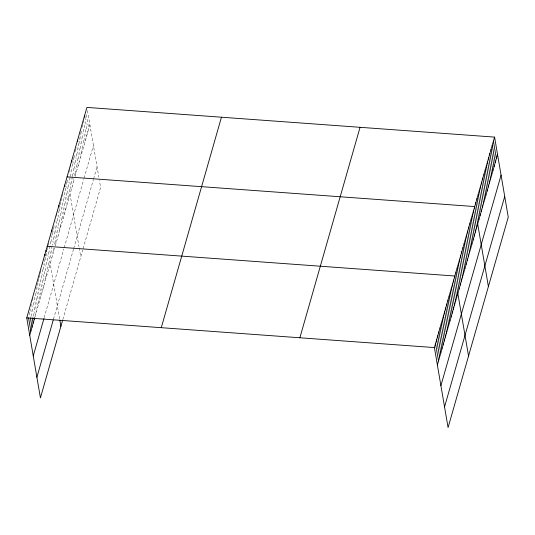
<?xml version="1.0" encoding="UTF-8"?>
<svg xmlns="http://www.w3.org/2000/svg" width="535" height="535" viewBox="0 0 535 535"><rect width="100%" height="100%" fill="white"/><g stroke="black" fill="none" stroke-linecap="round" stroke-linejoin="round"><path stroke-width="0.4" stroke-dasharray="2.67 2.01" d="M34.949 316.961L54.657 248.026M55.239 245.986L74.512 178.57M75.094 176.53L89.887 124.775M44.164 317.757L63.832 248.949M64.22 247.591L83.687 179.499M84.082 178.135L93.424 145.446M53.487 319.174L73.509 249.143M73.703 248.461L93.364 179.686M93.558 179.004L97.062 166.746M62.829 319.522L82.691 250.066M83.079 248.708L100.6 187.424L99.416 180.529M87.459 110.571L98.828 177.085M86.295 114.657L88.723 128.861M84.858 117.165L87.553 132.947M83.554 120.462L86.382 137.034M82.383 124.541L85.219 141.12M81.621 130.995L84.049 145.206M79.916 131.924L82.878 149.292M78.879 136.799L81.715 153.378M78.117 143.253L80.544 157.464M76.946 147.339L79.374 161.55M75.375 149.058L78.21 165.636M74.612 155.511L77.04 169.715M73.041 157.23L75.876 173.801M72.278 163.683L74.432 176.309M70.566 164.613L72.593 176.45M72.727 177.239L73.536 181.974M69.537 169.488L70.613 175.801M70.747 176.59L72.372 186.06M69.042 177.52L71.202 190.146M67.604 180.027L78.973 246.541M79.207 247.919L80.738 256.874M66.032 181.746L68.868 198.318M65.27 188.2L67.698 202.404M64.1 192.279L66.527 206.49M62.528 193.998L65.364 210.576M61.358 198.084L64.193 214.662M60.194 202.17L63.023 218.748M59.425 208.623L61.859 222.834M57.854 210.342L60.689 226.92M56.549 213.639L59.519 231M55.921 220.881L58.355 235.086M54.891 225.757L57.185 239.172M53.186 226.686L56.014 243.258M52.283 232.35L54.577 245.766M50.845 234.858L52.604 245.117M53.139 248.273L53.681 251.43M50.083 241.312L50.758 245.257M50.892 246.046L52.51 255.516M48.511 243.024L48.919 245.398M49.053 246.187L51.347 259.602M47.341 247.11L59.586 318.753M46.612 253.456L49.039 267.661M45.475 257.429L47.903 271.64M43.93 259.04L46.766 275.612M42.66 262.224L45.629 279.591M42.064 269.359L44.492 283.563M40.526 270.964L43.355 287.542M39.389 274.943L42.218 291.515M38.252 278.916L41.081 295.494M37.116 282.895L39.944 299.466M35.979 286.867L38.808 303.445M35.243 293.213L37.677 307.418M34.106 297.186L36.54 311.397M32.434 298.008L35.404 315.369M31.699 304.348L33.859 316.974M30.702 309.116L32.047 317.008M29.425 312.3L30.234 317.034"/><path stroke-width="0.8" d="M62.635 320.204L40.426 397.893L26.75 317.884L86.924 107.415L494.574 137.107L508.25 217.116L448.076 427.585L434.4 347.576L494.574 137.107M29.719 335.244L34.721 317.757M33.25 355.922L43.937 318.552M36.895 377.222L53.259 319.97M161.276 327.681L221.45 117.212M299.874 337.779L360.048 127.31M437.369 364.944L497.543 154.475M440.907 385.615L501.074 175.146M444.545 406.914L504.719 196.445M67.062 176.871L474.719 206.563L488.395 286.573M47.207 246.321L454.864 276.02L468.54 356.029M26.75 317.884L434.4 347.576M493.404 141.193L496.373 158.561M492.24 145.279L495.203 162.647M491.07 149.365L494.039 166.726M489.899 153.451L492.869 170.812M488.736 157.537L491.705 174.898M487.566 161.624L490.535 178.984M486.395 165.71L489.364 183.07M485.232 169.796L488.201 187.156M484.061 173.882L487.031 191.242M482.891 177.961L485.86 195.328M481.727 182.047L484.697 199.415M480.557 186.133L483.526 203.501M479.387 190.219L482.356 207.587M478.223 194.305L481.192 211.673M477.053 198.391L480.022 215.759M475.882 202.477L478.852 219.845M473.549 210.65L476.518 228.01M472.378 214.736L475.347 232.096M471.215 218.822L474.184 236.182M470.044 222.908L473.014 240.268M468.874 226.994L471.843 244.355M467.71 231.08L470.68 248.441M466.54 235.166L469.509 252.527M465.37 239.245L468.339 256.613M464.206 243.331L467.175 260.699M463.036 247.417L466.005 264.785M461.872 251.503L464.835 268.871M460.702 255.59L463.671 272.957M459.532 259.676L462.501 277.043M458.368 263.762L461.33 281.129M457.198 267.848L460.167 285.209M456.027 271.934L458.997 289.295M453.727 279.992L456.689 297.36M452.59 283.971L455.553 301.332M451.453 287.944L454.422 305.311M450.316 291.923L453.285 309.284M449.179 295.895L452.149 313.263M448.042 299.874L451.012 317.235M446.906 303.847L449.875 321.214M445.769 307.826L448.738 325.186M444.632 311.798L447.601 329.165M443.495 315.777L446.464 333.138M442.358 319.749L445.327 337.117M441.221 323.728L444.19 341.089M440.084 327.701L443.054 345.068M438.947 331.68L441.917 349.041M437.811 335.652L440.78 353.013M436.674 339.625L439.643 356.992M435.537 343.604L438.506 360.964M84.584 115.587L84.858 117.165M77.575 140.096L77.849 141.675M71.737 160.527L72.004 162.105M64.728 185.036L64.996 186.615M58.89 205.467L59.158 207.045M51.882 229.983L52.149 231.561M59.826 320.131L60.883 326.33M46.07 250.3L46.344 251.878M44.933 254.272L45.207 255.85M33.993 317.77L34.267 319.348M32.18 317.797L33.13 323.321M30.375 317.823L31.993 327.3M28.562 317.857L30.856 331.272"/></g></svg>
